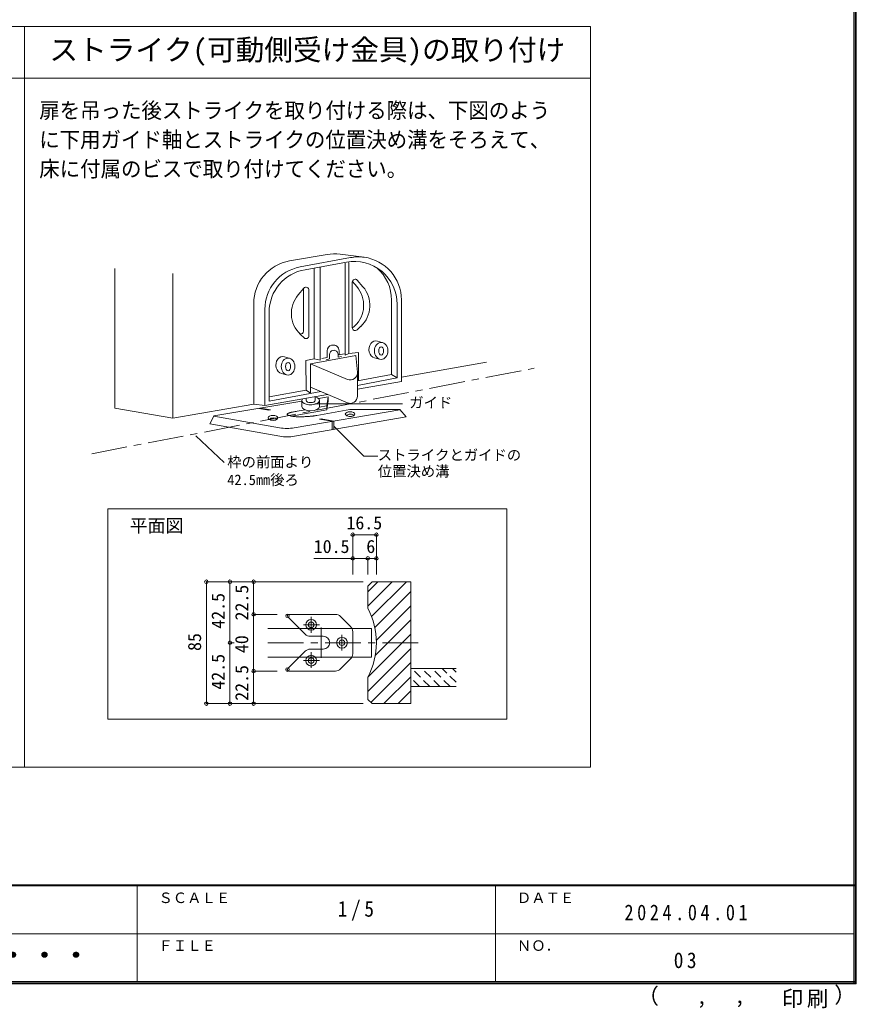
# Model space of a CAD drawing. Units: millimetres, scale not verified. Extents: x -973 to 977, y -718 to 696.
# Drawn here: x 393 to 977, y -718 to -28 of the extents above; entities that cross this region are included whole.
import ezdxf
from ezdxf.enums import TextEntityAlignment as Align

# ---------------------------------------------------------------- set-up
doc = ezdxf.new("R2010")
doc.units = ezdxf.units.MM
doc.header["$LTSCALE"] = 5
doc.header["$PDMODE"] = 32
doc.header["$PDSIZE"] = 2.5
doc.linetypes.add('CHAIN1', pattern=[8, 5, -1, 1, -1])
doc.linetypes.add('DASHED1', pattern=[1.8, 1.2, -0.6])
doc.layers.add('0-C_ハッチ', color=7, linetype='Continuous', lineweight=9)
doc.layers.add('F-1_枠', color=6, linetype='Continuous', lineweight=9)
doc.layers.add('F-A_文字', color=7, linetype='Continuous')
doc.styles.add('ＭＳ ゴシック', font='')
doc.styles.get('ＭＳ ゴシック').set_extended_font_data('MS Gothic')

msp = doc.modelspace()

# ---------------------------------------------------------------- linework, layer by layer
at = {"layer": '0-C_ハッチ', "color": 3}
for p, q in [((396.453, -549.667), (396.453, -33.15)), ((791.253, -549.667), (791.253, -33.15)), ((791.253, -69.15), (1.653, -69.15)), ((635.952, -423.416), (638.952, -420.416)), ((638.952, -420.416), (665.952, -420.416)), ((665.952, -505.416), (665.952, -420.416)), ((635.952, -423.416), (635.952, -438.916)), ((635.952, -486.916), (635.952, -502.416)), ((638.952, -505.416), (635.952, -502.416)), ((638.952, -505.416), (665.952, -505.416)), ((791.253, -549.667), (-329.292, -549.667))]:
    msp.add_line(p, q, dxfattribs=at)
at = {"layer": '0-C_ハッチ'}
for p, q in [((581.348, -196.715), (607.535, -192.219)), ((616.761, -191.956), (633.419, -194.12)), ((623.997, -194.358), (588.734, -200.883)), ((621.029, -197.448), (592.279, -202.767)), ((620.188, -198.165), (620.188, -262.451)), ((622.834, -261.128), (622.834, -197.729)), ((598.566, -264.961), (598.566, -201.731)), ((602.675, -201.034), (602.755, -265.758)), ((625.138, -243.27), (625.138, -211.398)), ((628.255, -214.491), (625.194, -210.93)), ((632.585, -214.666), (628.655, -210.095)), ((587.478, -220.273), (591.408, -215.702)), ((591.177, -245.563), (591.177, -215.971)), ((594.925, -248.877), (594.925, -217.005)), ((556.424, -226.282), (556.424, -296.451)), ((652.531, -275.906), (652.531, -224.006)), ((656.487, -226.947), (656.487, -278.13)), ((659.455, -223.857), (659.455, -280.663)), ((564.193, -230.382), (564.193, -297.46)), ((567.161, -232.368), (567.161, -294.465)), ((588.949, -247.885), (591.555, -250.335)), ((626.784, -242.103), (625.169, -243.621)), ((631.114, -242.278), (628.508, -244.728)), ((642.809, -252.677), (646.045, -253.563)), ((607.584, -259.373), (607.584, -263.901)), ((609.361, -261.853), (609.361, -265.023)), ((611.119, -255.383), (610.764, -255.458)), ((611.836, -259.06), (611.587, -259.112)), ((615.209, -261.801), (615.209, -263.799)), ((615.939, -259.298), (615.939, -262.152)), ((619.544, -261.398), (615.939, -262.152)), ((620.188, -262.451), (622.834, -261.128)), ((622.834, -261.128), (629.469, -260.467)), ((629.469, -260.467), (629.469, -280.253)), ((577.884, -263.617), (581.121, -264.503)), ((598.566, -264.961), (592.649, -266.199)), ((621.794, -279.294), (595.955, -268.414)), ((595.956, -268.411), (627.537, -262.629)), ((595.956, -268.411), (595.956, -288.909)), ((598.566, -264.961), (602.755, -265.758)), ((607.584, -263.901), (603.978, -264.656)), ((609.361, -265.023), (606.837, -265.551)), ((617.733, -263.27), (615.209, -263.799)), ((628.709, -274.181), (627.537, -262.629)), ((640.728, -264.182), (643.965, -265.068)), ((575.804, -275.122), (579.04, -276.008)), ((628.734, -274.686), (628.734, -291.001)), ((628.734, -280.391), (652.531, -275.906)), ((656.487, -278.13), (628.734, -283.446)), ((628.734, -286.08), (659.455, -280.663)), ((656.487, -278.13), (652.531, -275.906)), ((592.87, -286.705), (567.161, -291.466)), ((567.161, -294.465), (603.303, -287.823)), ((621.794, -295.609), (595.956, -284.729)), ((528.691, -304.804), (589.976, -294.476)), ((564.193, -297.46), (607.891, -289.755)), ((589.976, -293.959), (589.976, -298.135)), ((593.039, -293.959), (593.039, -292.374)), ((599.213, -293.959), (599.213, -291.285)), ((608.34, -291.381), (601.564, -292.523)), ((602.275, -293.959), (602.275, -298.135)), ((608.34, -291.381), (607.434, -297.818)), ((608.34, -294.139), (607.434, -300.576)), ((608.34, -294.139), (608.34, -291.381)), ((556.519, -296.463), (564.193, -297.46)), ((559.908, -299.543), (566.947, -300.775)), ((561.041, -299.352), (568.004, -300.571)), ((566.947, -300.775), (568.004, -300.571)), ((579.801, -303.332), (579.919, -303.207)), ((579.919, -303.207), (580.083, -303.086)), ((580.083, -303.086), (580.292, -302.97)), ((580.292, -302.97), (580.548, -302.859)), ((580.548, -302.859), (580.821, -302.754)), ((580.821, -302.754), (581.083, -302.657)), ((581.083, -302.657), (581.335, -302.569)), ((581.335, -302.569), (581.576, -302.49)), ((581.576, -302.49), (581.806, -302.419)), ((581.806, -302.419), (582.026, -302.356)), ((582.026, -302.356), (582.236, -302.302)), ((582.236, -302.302), (582.434, -302.257)), ((582.434, -302.257), (582.621, -302.217)), ((582.621, -302.217), (582.793, -302.18)), ((582.793, -302.18), (582.952, -302.147)), ((582.851, -304.912), (607.434, -300.576)), ((582.952, -302.147), (583.096, -302.118)), ((583.096, -302.118), (583.226, -302.091)), ((583.226, -302.091), (583.343, -302.068)), ((583.343, -302.068), (583.445, -302.048)), ((583.445, -302.048), (583.533, -302.032)), ((583.533, -302.032), (584.069, -301.937)), ((584.069, -301.937), (584.655, -301.834)), ((658.355, -300.453), (584.621, -313.026)), ((584.655, -301.834), (585.292, -301.722)), ((585.292, -301.722), (585.979, -301.601)), ((585.979, -301.601), (586.717, -301.471)), ((586.717, -301.472), (592.206, -300.504)), ((623.444, -300.366), (600.42, -304.426)), ((602.151, -298.75), (607.434, -297.818)), ((607.434, -297.818), (607.434, -300.576)), ((658.338, -300.254), (623.444, -300.366)), ((662.787, -305.441), (658.409, -300.282)), ((525.761, -310.307), (528.622, -304.85)), ((528.69, -305.001), (574.405, -313.004)), ((579.702, -303.595), (579.728, -303.461)), ((579.721, -303.734), (579.702, -303.595)), ((579.786, -303.877), (579.721, -303.734)), ((579.728, -303.461), (579.801, -303.332)), ((579.913, -304.02), (579.786, -303.877)), ((580.119, -304.161), (579.913, -304.02)), ((580.404, -304.299), (580.119, -304.161)), ((580.769, -304.434), (580.404, -304.299)), ((581.212, -304.565), (580.769, -304.434)), ((581.735, -304.694), (581.212, -304.565)), ((582.336, -304.819), (581.735, -304.694)), ((583.017, -304.942), (582.336, -304.819)), ((583.744, -305.054), (583.017, -304.942)), ((584.485, -305.15), (583.744, -305.054)), ((585.239, -305.228), (584.485, -305.15)), ((584.884, -318.926), (662.787, -305.441)), ((586.008, -305.289), (585.239, -305.228)), ((586.791, -305.332), (586.008, -305.289)), ((587.588, -305.359), (586.791, -305.332)), ((588.398, -305.368), (587.588, -305.359)), ((589.223, -305.36), (588.398, -305.368)), ((590.044, -305.341), (589.223, -305.36)), ((590.843, -305.317), (590.044, -305.341)), ((591.621, -305.288), (590.843, -305.317)), ((592.378, -305.254), (591.621, -305.288)), ((593.114, -305.215), (592.378, -305.254)), ((593.828, -305.171), (593.114, -305.215)), ((594.521, -305.122), (593.828, -305.171)), ((595.193, -305.068), (594.521, -305.122)), ((595.827, -305.013), (595.193, -305.068)), ((596.408, -304.961), (595.827, -305.013)), ((596.935, -304.912), (596.408, -304.961)), ((597.409, -304.866), (596.935, -304.912)), ((597.829, -304.824), (597.409, -304.866)), ((598.196, -304.785), (597.829, -304.824)), ((598.509, -304.749), (598.196, -304.785)), ((598.769, -304.716), (598.509, -304.749)), ((599.054, -304.665), (598.769, -304.716)), ((599.362, -304.611), (599.054, -304.665)), ((599.692, -304.553), (599.362, -304.611)), ((600.045, -304.491), (599.692, -304.553)), ((600.42, -304.425), (600.045, -304.491)), ((602.358, -306.973), (603.484, -306.781)), ((602.358, -306.973), (611.122, -308.507)), ((603.484, -306.781), (612.249, -308.315)), ((611.122, -308.507), (611.122, -314.384)), ((612.249, -308.315), (612.249, -314.189)), ((574.558, -318.91), (525.761, -310.307)), ((733.021, -369.58), (454.685, -369.58)), ((454.685, -516.236), (454.685, -369.58)), ((592.323, -456.952), (580.245, -444.873)), ((613.381, -443.166), (580.952, -443.166)), ((616.916, -444.631), (623.987, -451.702)), ((595.859, -458.416), (604.952, -458.416)), ((625.452, -455.237), (625.452, -470.595)), ((595.859, -467.416), (604.952, -467.416)), ((592.323, -468.881), (580.245, -480.959)), ((623.987, -474.131), (616.916, -481.202)), ((613.381, -482.666), (580.952, -482.666))]:
    msp.add_line(p, q, dxfattribs=at)
at = {"layer": '0-C_ハッチ', "color": 2}
for p, q in [((459.575, -299.254), (459.575, -201.837)), ((500.024, -306.366), (500.024, -205.394)), ((659.455, -277.736), (718.717, -267.25)), ((665.952, -480.916), (697.497, -480.916)), ((665.952, -493.416), (697.497, -493.416))]:
    msp.add_line(p, q, dxfattribs=at)
at = {"layer": '0-C_ハッチ', "color": 4, "linetype": 'CHAIN1'}
for p, q in [((443.42, -331.166), (752.031, -271.472)), ((596.452, -444.925), (596.452, -455.915)), ((591.126, -450.416), (602.234, -450.416)), ((603.452, -452.416), (603.452, -473.416)), ((617.952, -457.348), (617.952, -468.457)), ((566.157, -462.916), (673.308, -462.916)), ((591.126, -475.416), (602.234, -475.416)), ((596.452, -469.532), (596.452, -480.402))]:
    msp.add_line(p, q, dxfattribs=at)
at = {"layer": '0-C_ハッチ', "color": 4}
for p, q in [((599.082, -296.286), (660.071, -296.286)), ((515.925, -318.655), (535.688, -337.255)), ((641.952, -387.607), (625.452, -387.607)), ((625.452, -387.607), (625.452, -404.107)), ((641.952, -387.607), (641.952, -404.107)), ((635.952, -404.107), (598.265, -404.107)), ((625.452, -404.107), (625.452, -415.357)), ((635.952, -404.107), (635.952, -415.357)), ((635.952, -404.107), (641.952, -404.107)), ((641.952, -404.107), (641.952, -415.357)), ((523.379, -420.416), (539.426, -420.416)), ((523.379, -420.416), (523.379, -505.416)), ((539.426, -420.416), (632.657, -420.416)), ((539.85, -420.416), (539.85, -462.916)), ((556.322, -420.416), (556.322, -443.166)), ((652.981, -420.416), (635.952, -437.445)), ((643.081, -420.416), (635.952, -427.545)), ((662.88, -420.416), (638.59, -444.706)), ((665.952, -427.244), (640.845, -452.351)), ((665.952, -437.144), (641.952, -461.143)), ((556.322, -443.166), (572.794, -443.166)), ((665.952, -447.043), (641.167, -471.828)), ((665.952, -456.943), (635.967, -486.927)), ((539.85, -462.916), (539.85, -505.416)), ((539.85, -462.916), (542.841, -462.916)), ((665.952, -466.842), (635.952, -496.842)), ((665.952, -476.742), (638.114, -504.579)), ((556.322, -482.666), (556.322, -505.416)), ((665.952, -486.641), (647.177, -505.416)), ((665.952, -496.541), (657.076, -505.416)), ((523.379, -505.416), (539.426, -505.416)), ((539.426, -505.416), (632.657, -505.416))]:
    msp.add_line(p, q, dxfattribs=at)
at = {"layer": '0-C_ハッチ', "color": 6}
msp.add_line((566.157, -472.916), (638.452, -472.916), dxfattribs=at)
at = {"layer": '0-C_ハッチ', "color": 4, "linetype": 'DASHED1'}
for p, q in [((679.164, -493.416), (666.664, -480.916)), ((686.235, -493.416), (673.735, -480.916)), ((693.307, -493.416), (680.806, -480.916)), ((697.497, -490.536), (687.878, -480.916)), ((697.497, -483.465), (694.949, -480.916)), ((672.093, -493.416), (665.952, -487.275))]:
    msp.add_line(p, q, dxfattribs=at)
at = {"layer": '0-C_ハッチ', "color": 3}
msp.add_lwpolyline([(1.653, -549.667), (1.653, -33.15), (791.253, -33.15)], dxfattribs=at)
at = {"layer": '0-C_ハッチ'}
for points in [[(592.649, -266.199), (592.87, -286.705), (595.956, -288.909)], [(454.685, -516.236), (733.021, -516.236), (733.021, -369.58)]]:
    msp.add_lwpolyline(points, dxfattribs=at)
at = {"layer": '0-C_ハッチ', "color": 2}
msp.add_lwpolyline([(556.519, -296.463), (500.024, -306.366), (459.575, -299.254)], dxfattribs=at)
at = {"layer": '0-C_ハッチ', "color": 4}
for points in [[(612.492, -312.227), (633.13, -332.866), (642.943, -332.866)], [(556.322, -443.166), (556.322, -482.666), (572.794, -482.666)]]:
    msp.add_lwpolyline(points, dxfattribs=at)
at = {"layer": '0-C_ハッチ', "color": 6}
msp.add_lwpolyline([(566.157, -452.916), (638.452, -452.916), (638.452, -472.916)], dxfattribs=at)
at = {"layer": '0-C_ハッチ'}
for centre, radius in [((596.452, -450.416), 3.75), ((596.452, -450.416), 1.95), ((617.952, -462.916), 3.75), ((617.952, -462.916), 1.95), ((596.452, -475.416), 3.75), ((596.452, -475.416), 1.95)]:
    msp.add_circle(centre, radius, dxfattribs=at)
for centre, radius, start, end in [((612.994, -221.718), 30, 82.7856, 100.48305), ((586.424, -226.282), 30, 99.74095, 180), ((626.487, -226.947), 30, 0, 100.48305), ((629.455, -223.857), 30, 82.48094, 100.48305), ((629.455, -223.857), 30, 0, 82.48094), ((594.193, -230.382), 30, 100.48305, 180), ((597.161, -232.368), 30, 99.36428, 180), ((622.531, -224.006), 30, 0, 48.66116), ((627.138, -211.398), 2, 40.68451, 180), ((602.645, -233.311), 20, 139.31549, 226.78016), ((592.925, -217.005), 2, 0, 139.31549), ((613.088, -227.529), 20, 313.21984, 40.68451), ((617.418, -227.704), 20, 313.21984, 40.68451), ((589.177, -245.563), 2, 249.98399, 0), ((627.138, -243.27), 2, 180, 313.21984), ((592.925, -248.877), 2, 226.78016, 0), ((611.584, -259.373), 4, 101.82187, 180), ((612.161, -261.853), 2.8, 101.82187, 180), ((611.939, -259.298), 4, 0, 101.82187), ((612.409, -261.801), 2.8, 0, 101.82187), ((623.734, -274.686), 5, 247.16514, 5.79361), ((623.734, -291.001), 5, 247.16514, 0), ((658.339, -300.354), 0.1, 279.67723, 90.18383), ((528.708, -304.902), 0.1, 99.56556, 260.07017), ((579.578, -283.453), 30, 260.07017, 279.67723), ((579.767, -289.366), 30, 260.001, 279.82085), ((580.952, -444.166), 1, 90, 225), ((613.381, -448.166), 5, 45, 90), ((620.452, -455.237), 5, 0, 45), ((595.859, -453.416), 5, 225, 270), ((604.952, -462.916), 4.5, 270, 90), ((595.859, -472.416), 5, 90, 135), ((620.452, -470.595), 5, 315, 360), ((580.952, -481.666), 1, 135, 270), ((613.381, -477.666), 5, 270, 315)]:
    msp.add_arc(centre, radius, start, end, dxfattribs=at)
at = {"layer": '0-C_ハッチ', "color": 3}
msp.add_arc((590.952, -462.916), 51, 331.92743, 28.07257, dxfattribs=at)
at = {"layer": '0-C_ハッチ'}
for centre, major_axis, ratio, start_param, end_param in [((641.475, -258.347), (0, 5.909), 0.8, 5.9972568, 9.2661127), ((576.551, -269.287), (0, 5.909), 0.8, 5.9972568, 9.2661127), ((596.126, -293.959), (6.15, 0), 0.5, 2.7689685, 7.3280663), ((596.126, -293.959), (3.087, 0), 0.5, 3.1415927, 6.2831853), ((596.126, -298.135), (6.15, 0), 0.5, 3.1415927, 6.2831853)]:
    msp.add_ellipse(centre, major_axis=major_axis, ratio=ratio, start_param=start_param, end_param=end_param, dxfattribs=at)
for centre, major_axis, ratio in [((645.282, -259.392), (0, 5.909), 0.8), ((645.282, -259.392), (0, 2.909), 0.593777), ((580.357, -270.332), (0, 5.909), 0.8), ((580.357, -270.332), (0, 2.909), 0.593777), ((623.607, -303.459), (3.31, 0), 0.5), ((569.839, -306.089), (3.31, 0), 0.5), ((569.966, -307.017), (2.184, 0), 0.4), ((623.734, -304.388), (2.184, 0), 0.4)]:
    msp.add_ellipse(centre, major_axis=major_axis, ratio=ratio, dxfattribs=at)
for p in [(625.452, -387.607), (641.952, -387.607), (625.452, -404.107), (635.952, -404.107), (641.952, -404.107), (523.379, -420.416), (539.85, -420.416), (556.322, -420.416), (556.322, -443.166), (579.952, -444.166), (539.85, -462.916), (556.322, -482.666), (579.952, -481.666), (523.379, -505.416), (539.85, -505.416), (556.322, -505.416)]:
    msp.add_point(p, dxfattribs=at)
at = {"layer": 'F-1_枠'}
for p, q in [((974.986, 695.833), (974.986, -700.833)), ((975.82, 695.833), (975.82, -700.833)), ((976.653, 695.833), (976.653, -700.833)), ((976.653, -631.667), (-973.347, -631.667)), ((976.653, -632.5), (-973.347, -632.5)), ((474.986, -632.5), (474.986, -699.167)), ((724.986, -632.5), (724.986, -699.167)), ((1.653, -665.833), (974.986, -665.834)), ((976.653, -699.167), (-973.347, -699.167)), ((976.653, -700), (-973.347, -700)), ((976.653, -700.833), (-973.347, -700.833))]:
    msp.add_line(p, q, dxfattribs=at)

# ---------------------------------------------------------------- texts
at = {"layer": '0-C_ハッチ', "style": 'ＭＳ ゴシック'}
for s, height, p in [('ストライク(可動側受け金具)の取り付け', 14.66, (413.853, -61.15)), ('ガイド', 7.331, (664.871, -301.286)), ('ストライクとガイドの', 7.331, (642.943, -337.866)), ('枠の前面より', 7.331, (537.954, -342.747)), ('42.5㎜後ろ', 7.331, (537.954, -355.166)), ('位置決め溝', 7.331, (642.943, -349.204)), ('平面図', 9.164, (469.867, -388.648)), ('16.5', 9.164, (621.081, -386.607)), ('10.5', 9.164, (598.265, -403.107)), ('6', 9.164, (634.923, -403.107))]:
    msp.add_text(s, height=height, dxfattribs=at).set_placement(p, align=Align.BOTTOM_LEFT)
at = {"layer": '0-C_ハッチ', "style": 'ＭＳ ゴシック', "width": 0.95}
for s, p in [('扉を吊った後ストライクを取り付ける際は、下図のよう', (406.819, -100.478)), ('に下用ガイド軸とストライクの位置決め溝をそろえて、', (406.819, -120.878)), ('床に付属のビスで取り付けてください。', (406.819, -141.278))]:
    msp.add_text(s, height=11, dxfattribs=at).set_placement(p, align=Align.BOTTOM_LEFT)
at = {"layer": '0-C_ハッチ', "style": 'ＭＳ ゴシック'}
for s, p in [('22.5', (555.371, -447.416)), ('42.5', (538.85, -453.166)), ('85', (522.427, -468.666)), ('40', (555.322, -470.166)), ('42.5', (538.85, -495.666)), ('22.5', (555.371, -503.416))]:
    msp.add_text(s, height=9.164, rotation=90, dxfattribs=at).set_placement(p, align=Align.BOTTOM_LEFT)
at = {"layer": 'F-A_文字', "style": 'ＭＳ ゴシック'}
for s, height, p in [('ＳＣＡＬＥ', 7.331, (489.986, -646.667)), ('ＤＡＴＥ', 7.331, (739.986, -646.667)), ('ＦＩＬＥ', 7.331, (489.986, -680)), ('ＮＯ．', 7.331, (739.986, -680.001)), ('（', 11, (823.992, -718.052)), ('）', 11, (961.387, -717.355)), (',', 11, (865.199, -718.052)), (',', 11, (891.686, -717.588))]:
    msp.add_text(s, height=height, dxfattribs=at).set_placement(p, align=Align.BOTTOM_LEFT)
at = {"layer": 'F-A_文字', "style": 'ＭＳ ゴシック', "width": 1.1}
msp.add_text('ウッドワン・・・', height=14.66, dxfattribs=at).set_placement((267.486, -692.5), align=Align.BOTTOM_LEFT)
at = {"layer": 'F-A_文字', "char_height": 11, "attachment_point": 7, "style": 'ＭＳ ゴシック'}
for s, insert in [('\\T1.38;\\W0.9;1/5', (614.986, -656.667)), ('\\T1.39;\\W0.85;2024.04.01', (814.986, -656.667)), ('\\T1.36;\\W0.9;03', (849.361, -690.001)), ('\\T1.17;印刷', (924.678, -717.82))]:
    msp.add_mtext(s, dxfattribs=dict(at, insert=insert))

doc.saveas('drawing.dxf')
